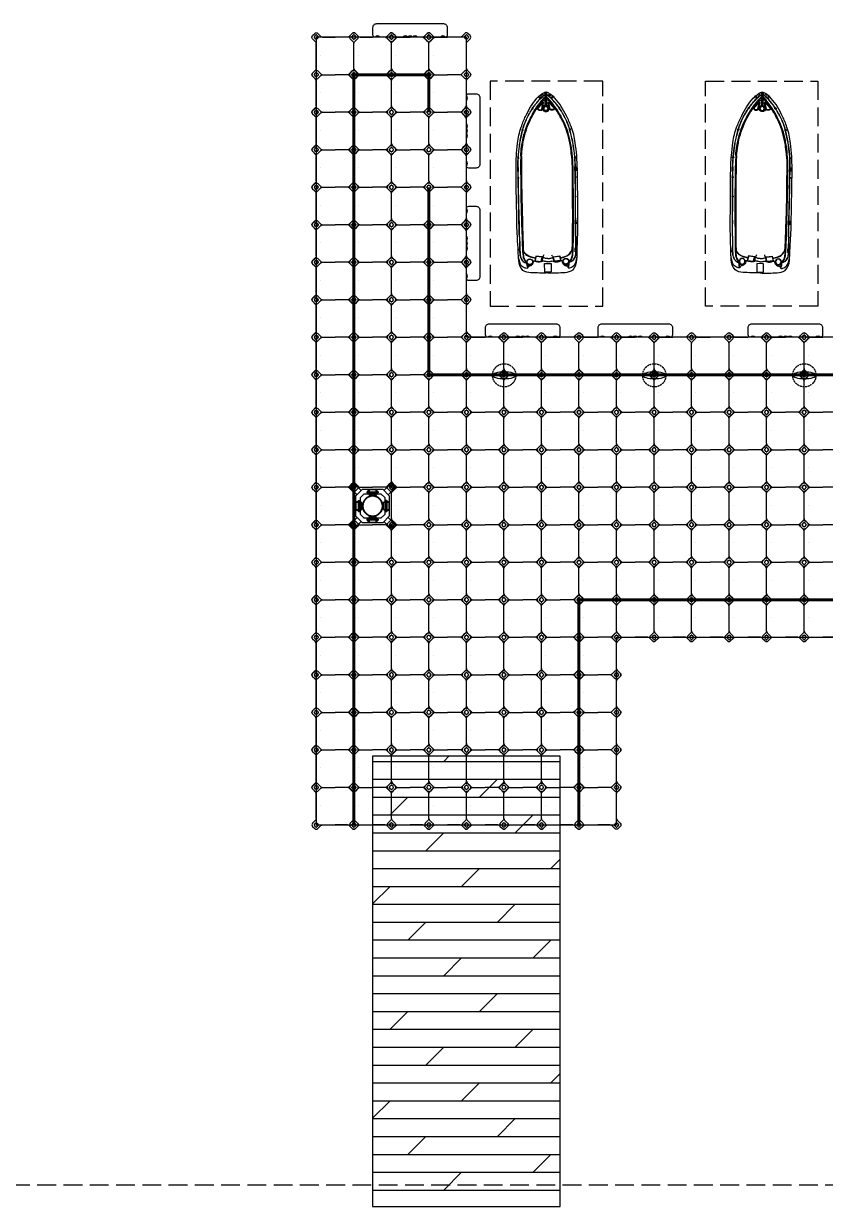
# Model space of a CAD drawing. Extents: x -231680 to 311509, y 18389 to 315840.
# Drawn here: x 266577 to 277259, y 274815 to 290580 of the extents above; entities that cross this region are included whole.
import ezdxf

# ---------------------------------------------------------------- set-up
doc = ezdxf.new("R2010")
doc.units = 0
doc.header["$LTSCALE"] = 1000
doc.linetypes.add('-6_350_HOLE$0$DASH', pattern=[0.35, 0.25, -0.1])
doc.linetypes.add('DASH', pattern=[0.35, 0.25, -0.1])
for name, color, linetype in [('furniture', 6, 'Continuous'), ('W-_ANTICOLLISION防撞措施', 121, 'Continuous'), ('W-MOUNTING固定方式', 5, 'Continuous'), ('栏杆', 6, 'Continuous'), ('系船栓', 132, 'Continuous'), ('蓝色浮筒', 150, 'Continuous')]:
    doc.layers.add(name, color=color, linetype=linetype)
doc.layers.add('系绳栓', color=4, linetype='Continuous', lineweight=5)

# ---------------------------------------------------------------- blocks, each defined once
blk = doc.blocks.new('浮筒')
at = {"layer": '蓝色浮筒'}
blk.add_line((441, 238), (441, 238), dxfattribs=at)
for points in [[(0, 417, 0.198912), (-9, 438), (-49, 479, -0.414214), (-49, 521), (-21, 549, -0.414214), (21, 549), (62, 509, 0.198912), (83, 500), (250, 500)], [(500, 417, -0.198912), (509, 438), (549, 479, 0.414214), (549, 521), (521, 549, 0.414214), (479, 549), (438, 509, -0.198912), (417, 500), (250, 500)], [(0, 83, -0.198912), (-9, 62), (-49, 21, 0.414214), (-49, -21), (-21, -49, 0.414214), (21, -49), (62, -9, -0.198912), (83, 0), (250, 0)], [(500, 83, 0.198912), (509, 62), (549, 21, -0.414214), (549, -21), (521, -49, -0.414214), (479, -49), (438, -9, 0.198912), (417, 0), (250, 0)]]:
    blk.add_lwpolyline(points, format="xyb", dxfattribs=at)
for points in [[(0, 417), (0, 83)], [(500, 417), (500, 83)]]:
    blk.add_lwpolyline(points, dxfattribs=at)
for centre, radius, start, end in [((-25, 500), 5, 84.2608, 275.7392), ((0, 500), 25, 101.4783, 168.5217), ((0, 500), 25, 191.4783, 258.5217), ((0, 525), 5, 354.2608, 185.7392), ((0, 475), 5, 174.2608, 5.7392), ((0, 500), 25, 11.4783, 78.5217), ((0, 500), 25, 281.4783, 348.5217), ((25, 500), 5, 264.2608, 95.7392), ((475, 500), 5, 84.2608, 275.7392), ((500, 500), 25, 101.4783, 168.5217), ((500, 500), 25, 191.4783, 258.5217), ((500, 525), 5, 354.2608, 185.7392), ((500, 475), 5, 174.2608, 5.7392), ((500, 500), 25, 11.4783, 78.5217), ((500, 500), 25, 281.4783, 348.5217), ((525, 500), 5, 264.2608, 95.7392), ((-25, 0), 5, 84.2608, 275.7392), ((0, 0), 25, 101.4783, 168.5217), ((0, 25), 5, 354.2608, 185.7392), ((0, 0), 25, 11.4783, 78.5217), ((25, 0), 5, 264.2608, 95.7392), ((475, 0), 5, 84.2608, 275.7392), ((500, 0), 25, 101.4783, 168.5217), ((500, 25), 5, 354.2608, 185.7392), ((500, 0), 25, 11.4783, 78.5217), ((525, 0), 5, 264.2608, 95.7392), ((0, 0), 25, 191.4783, 258.5217), ((0, -25), 5, 174.2608, 5.7392), ((0, 0), 25, 281.4783, 348.5217), ((500, 0), 25, 191.4783, 258.5217), ((500, -25), 5, 174.2608, 5.7392), ((500, 0), 25, 281.4783, 348.5217)]:
    blk.add_arc(centre, radius, start, end, dxfattribs=at)
blk = doc.blocks.new('*U150')
at = {"layer": '蓝色浮筒', "rotation": 180.0000000383531}
blk.add_blockref('浮筒', (250, 250), dxfattribs=at)
blk = doc.blocks.new('*U152')
at = {"layer": 'W-_ANTICOLLISION防撞措施', "color": 0, "linetype": 'ByBlock', "lineweight": -2, "transparency": 16777216}
for p in [(0, 0), (500, 0), (1000, 0), (1500, 0), (2000, 0), (2500, 0), (3000, 0), (3500, 0), (4000, 0), (4500, 0), (5000, 0), (5500, 0), (6000, 0), (6500, 0), (0, -500), (500, -500), (1000, -500), (1500, -500), (2000, -500), (2500, -500), (3000, -500), (3500, -500), (4000, -500), (4500, -500), (5000, -500), (5500, -500), (6000, -500), (6500, -500), (0, -1000), (500, -1000), (1000, -1000), (1500, -1000), (2000, -1000), (2500, -1000), (3000, -1000), (3500, -1000), (4000, -1000), (4500, -1000), (5000, -1000), (5500, -1000), (6000, -1000), (6500, -1000), (0, -1500), (500, -1500), (1000, -1500), (1500, -1500), (2000, -1500), (2500, -1500), (3000, -1500), (3500, -1500), (4000, -1500), (4500, -1500), (5000, -1500), (5500, -1500), (6000, -1500), (6500, -1500), (0, -2000), (500, -2000), (1000, -2000), (1500, -2000), (2000, -2000), (2500, -2000), (3000, -2000), (3500, -2000), (4000, -2000), (4500, -2000), (5000, -2000), (5500, -2000), (6000, -2000), (6500, -2000), (0, -2500), (500, -2500), (1000, -2500), (1500, -2500), (2000, -2500), (2500, -2500), (3000, -2500), (3500, -2500), (4000, -2500), (4500, -2500), (5000, -2500), (5500, -2500), (6000, -2500), (6500, -2500), (0, -3000), (500, -3000), (1000, -3000), (1500, -3000), (2000, -3000), (2500, -3000), (3000, -3000), (3500, -3000), (4000, -3000), (4500, -3000), (5000, -3000), (5500, -3000), (6000, -3000), (6500, -3000), (0, -3500), (500, -3500), (1000, -3500), (1500, -3500), (2000, -3500), (2500, -3500), (3000, -3500), (3500, -3500), (4000, -3500), (4500, -3500), (5000, -3500), (5500, -3500), (6000, -3500), (6500, -3500)]:
    blk.add_blockref('*U150', p, dxfattribs=at)
blk = doc.blocks.new('*U154')
at = {"layer": '蓝色浮筒', "rotation": 180.0000000383531}
blk.add_blockref('浮筒', (250, 250), dxfattribs=at)
blk = doc.blocks.new('*U155')
at = {"layer": 'W-_ANTICOLLISION防撞措施', "color": 0, "linetype": 'ByBlock', "lineweight": -2, "transparency": 16777216}
for p in [(0, 0), (500, 0), (1000, 0), (1500, 0), (2000, 0), (2500, 0), (3000, 0), (3500, 0), (0, -500), (500, -500), (1000, -500), (1500, -500), (2000, -500), (2500, -500), (3000, -500), (3500, -500), (0, -1000), (500, -1000), (1000, -1000), (1500, -1000), (2000, -1000), (2500, -1000), (3000, -1000), (3500, -1000), (0, -1500), (500, -1500), (1000, -1500), (1500, -1500), (2000, -1500), (2500, -1500), (3000, -1500), (3500, -1500), (0, -2000), (500, -2000), (1000, -2000), (1500, -2000), (2000, -2000), (2500, -2000), (3000, -2000), (3500, -2000)]:
    blk.add_blockref('*U154', p, dxfattribs=at)
blk = doc.blocks.new('*U159')
at = {"layer": '蓝色浮筒', "rotation": 180.0000000383531}
blk.add_blockref('浮筒', (250, 250), dxfattribs=at)
blk = doc.blocks.new('*U161')
at = {"layer": 'W-_ANTICOLLISION防撞措施', "color": 0, "linetype": 'ByBlock', "lineweight": -2, "transparency": 16777216}
for p in [(0, 0), (500, 0), (1000, 0), (1500, 0), (0, -500), (500, -500), (1000, -500), (1500, -500), (0, -1000), (500, -1000), (1000, -1000), (1500, -1000), (0, -1500), (500, -1500), (1000, -1500), (1500, -1500), (0, -2000), (500, -2000), (1000, -2000), (1500, -2000), (0, -2500), (500, -2500), (1000, -2500), (1500, -2500), (0, -3000), (500, -3000), (1000, -3000), (1500, -3000), (0, -3500), (500, -3500), (1000, -3500), (1500, -3500)]:
    blk.add_blockref('*U159', p, dxfattribs=at)
blk = doc.blocks.new('*U108')
at = {"color": 8, "linetype": 'Continuous', "lineweight": 15}
for p, q in [((-1, 2), (-2, 1)), ((0, 1), (0, -1)), ((-1, -2), (-2, -1))]:
    blk.add_line(p, q, dxfattribs=at)
at = {"color": 7, "linetype": 'Continuous', "lineweight": 15}
for p, q in [((16, 1), (0, 1)), ((0, 0), (19, 0)), ((16, 1), (16, 0)), ((19, -1), (19, 0)), ((0, -1), (19, -1))]:
    blk.add_line(p, q, dxfattribs=at)
for centre, radius, start, end in [((-3, 0), 2.9, 41.3178, 318.6822), ((-3, 0), 1.45, 41.3178, 318.6822), ((0, 3), 2.82, 221.3178, 270), ((0, -3), 2.82, 90, 138.6822), ((0, 3), 1.37, 221.3178, 270), ((0, -3), 1.37, 90, 138.6822)]:
    blk.add_arc(centre, radius, start, end, dxfattribs=at)
blk = doc.blocks.new('*U110')
blk.add_lwpolyline([(-12, 0), (-12, 2.5), (12, 2.5), (12, 0)], close=True)
blk = doc.blocks.new('无头销轴_B型_D12X150')
at = {"color": 0}
for p, q in [((-72, 6), (-72, -6)), ((72, 6), (72, -6))]:
    blk.add_line(p, q, dxfattribs=at)
blk.add_lwpolyline([(-75, 4), (-75, -4), (-72, -6), (72, -6), (75, -4), (75, 4), (72, 6), (-72, 6)], close=True, dxfattribs=at)
for centre in [(-70, 0), (70, 0)]:
    blk.add_circle(centre, 1.6, dxfattribs=at)
blk = doc.blocks.new('sdf')
at = {"layer": 'W-MOUNTING固定方式', "color": 0}
for p, q in [((43285, -2497), (43283, -2500)), ((43378, -2500), (43283, -2500)), ((43283, -2574), (43283, -2500)), ((43285, -2497), (43376, -2497)), ((43376, -2497), (43378, -2500)), ((43378, -2500), (43378, -2574)), ((43108, -2622), (43108, -2815)), ((43109, -2673), (43112, -2671)), ((43109, -2764), (43109, -2673)), ((43112, -2671), (43112, -2766)), ((43112, -2671), (43186, -2671)), ((43186, -2766), (43186, -2671)), ((43186, -2671), (43189, -2673)), ((43189, -2673), (43189, -2764)), ((43283, -2574), (43378, -2574)), ((43283, -2574), (43285, -2577)), ((43376, -2577), (43285, -2577)), ((43378, -2574), (43376, -2577)), ((43475, -2671), (43472, -2673)), ((43472, -2764), (43472, -2673)), ((43475, -2671), (43475, -2766)), ((43475, -2671), (43549, -2671)), ((43549, -2766), (43549, -2671)), ((43552, -2674), (43549, -2671)), ((43552, -2674), (43552, -2764)), ((43109, -2764), (43112, -2766)), ((43186, -2766), (43112, -2766)), ((43186, -2766), (43189, -2764)), ((43475, -2766), (43472, -2764)), ((43549, -2766), (43475, -2766)), ((43552, -2764), (43549, -2766)), ((43283, -2863), (43285, -2860)), ((43378, -2863), (43283, -2863)), ((43283, -2937), (43283, -2863)), ((43283, -2937), (43378, -2937)), ((43285, -2940), (43283, -2937)), ((43285, -2860), (43376, -2860)), ((43375, -2940), (43285, -2940)), ((43375, -2940), (43378, -2937)), ((43378, -2863), (43376, -2860)), ((43378, -2863), (43378, -2937))]:
    blk.add_line(p, q, dxfattribs=at)
at = {"layer": 'W-MOUNTING固定方式', "color": 6}
for points in [[(43123, -2568), (43052, -2497, -0.414214), (43052, -2441), (43052, -2441, -0.414214), (43109, -2441), (43179, -2511)], [(43538, -2568), (43609, -2497, 0.414214), (43609, -2441), (43609, -2441, 0.414214), (43552, -2441), (43482, -2511)], [(43123, -2870), (43052, -2941, 0.414214), (43052, -2997), (43052, -2997, 0.414214), (43109, -2997), (43179, -2927)], [(43538, -2870), (43609, -2941, -0.414214), (43609, -2997), (43609, -2997, -0.414214), (43552, -2997), (43482, -2927)]]:
    blk.add_lwpolyline(points, format="xyb", dxfattribs=at)
at = {"layer": 'W-MOUNTING固定方式'}
for points in [[(43194, -2941), (43467, -2941), (43553, -2856), (43553, -2582), (43467, -2496), (43194, -2496), (43108, -2582), (43108, -2856)], [(43219, -2881), (43442, -2881), (43493, -2831), (43493, -2607), (43442, -2556), (43219, -2556), (43168, -2607), (43168, -2831)]]:
    blk.add_lwpolyline(points, close=True, dxfattribs=at)
at = {"layer": 'W-MOUNTING固定方式', "color": 0}
for points in [[(43272, -2496), (43272, -2537), (43272, -2557), (43281, -2557), (43281, -2537), (43281, -2496)], [(43380, -2496), (43380, -2537), (43380, -2557), (43389, -2557), (43389, -2537), (43389, -2496)], [(43108, -2669), (43149, -2669), (43169, -2669), (43169, -2660), (43149, -2660), (43108, -2660)], [(43553, -2660), (43512, -2660), (43492, -2660), (43492, -2669), (43512, -2669), (43553, -2669)], [(43108, -2777), (43149, -2777), (43169, -2777), (43169, -2768), (43149, -2768), (43108, -2768)], [(43553, -2768), (43512, -2768), (43492, -2768), (43492, -2777), (43512, -2777), (43553, -2777)], [(43281, -2941), (43281, -2900), (43281, -2880), (43272, -2880), (43272, -2900), (43272, -2941)], [(43389, -2941), (43389, -2900), (43389, -2880), (43380, -2880), (43380, -2900), (43380, -2941)]]:
    blk.add_lwpolyline(points, dxfattribs=at)
at = {"layer": 'W-MOUNTING固定方式', "color": 5}
for centre in [(43080, -2469), (43580, -2469), (43080, -2969), (43580, -2969)]:
    blk.add_circle(centre, 7, dxfattribs=at)
at = {"layer": 'W-MOUNTING固定方式'}
for radius in [136, 130]:
    blk.add_circle((43330, -2719), radius, dxfattribs=at)
at = {"layer": 'W-MOUNTING固定方式', "color": 0, "xscale": -1}
for name, p, rotation in [('*U108', (43143, -2649), 180), ('*U110', (43389, -2537), 270.0000000000001), ('*U108', (43400, -2531), 90.00000000000007), ('*U110', (43512, -2777), 180), ('*U108', (43261, -2906), 270), ('*U110', (43272, -2900), 90)]:
    blk.add_blockref(name, p, dxfattribs=dict(at, rotation=rotation))
for name, p in [('*U110', (43149, -2660)), ('*U108', (43518, -2788))]:
    blk.add_blockref(name, p, dxfattribs=at)
at = {"layer": 'W-MOUNTING固定方式', "color": 0}
for name, p, rotation in [('无头销轴_B型_D12X150', (43149, -2719), 90), ('*U108', (43261, -2531), 270.0000000000001), ('*U110', (43272, -2537), 90.00000000000004), ('*U108', (43518, -2649), 180), ('无头销轴_B型_D12X150', (43512, -2719), 270), ('*U110', (43149, -2777), 180), ('无头销轴_B型_D12X150', (43330, -2900), 180), ('*U110', (43389, -2900), 270), ('*U108', (43400, -2906), 90.00000000000001)]:
    blk.add_blockref(name, p, dxfattribs=dict(at, rotation=rotation))
for name, p in [('无头销轴_B型_D12X150', (43330, -2537)), ('*U110', (43512, -2660)), ('*U108', (43143, -2788))]:
    blk.add_blockref(name, p, dxfattribs=at)
blk = doc.blocks.new('A$C8620f102')
for p, q in [((1.268, 1.921), (1.262, 1.909)), ((3.833, 1.921), (3.84, 1.909))]:
    blk.add_line(p, q)
for points in [[(2.551, 1.341, -0.01736), (1.42, 1.368, -0.12634), (0.887, 1.52, -0.172899), (0.62, 2.207, -0.013884), (0.596, 2.82, -0.008973), (0.555, 3.695, -0.01509), (0.528, 4.697, 0.002245), (0.518, 6.241, -0.003342), (0.514, 7.955, -0.016984), (0.549, 9.103, -0.024546), (0.644, 9.964, -0.067942), (0.894, 11.047, -0.033948), (1.197, 11.753, -0.022001), (1.533, 12.382, -0.042872), (1.956, 12.94, -0.059514), (2.26, 13.208, -0.046364), (2.433, 13.309, -0.104882), (2.551, 13.341, -0.104882)], [(0.682, 3.757, 0.006425), (0.669, 4.701, 0.002217), (0.659, 6.243, -0.003368), (0.649, 7.97, -0.024633), (0.668, 9.058, -0.015037), (0.757, 9.773, -0.025439), (0.825, 10.169, -0.013843), (1.017, 10.982, -0.040266), (1.317, 11.705, -0.016729), (1.689, 12.335, -0.029739), (2.166, 12.908, 0.01525), (2.423, 13.147, -0.132389), (2.478, 13.181, -0.028442), (2.502, 13.188, -0.028442)], [(0.695, 3.757, 0.006424), (0.683, 4.702, 0.002217), (0.672, 6.243, -0.003368), (0.662, 7.97, -0.024633), (0.682, 9.057, -0.015038), (0.77, 9.771, -0.025461), (0.838, 10.166, -0.013839), (1.03, 10.978, -0.040238), (1.329, 11.698, -0.016715), (1.701, 12.327, -0.029693), (2.176, 12.898, 0.015234), (2.433, 13.137, -0.134036), (2.482, 13.168, -0.024879), (2.502, 13.174, -0.024879)], [(0.842, 9.12, -0.031596), (0.907, 9.752, -0.004928), (0.985, 10.169, -0.02844), (1.18, 10.88, -0.042875), (1.475, 11.56, -0.035347), (1.839, 12.205, -0.024093), (2.247, 12.759, -0.079837), (2.502, 13.025)], [(0.855, 9.119, -0.031592), (0.92, 9.75, -0.004926), (0.999, 10.166, -0.028436), (1.193, 10.875, -0.042895), (1.487, 11.554, -0.035363), (1.851, 12.197, -0.024111), (2.258, 12.751, -0.077658), (2.502, 13.008, -0.077658)], [(0.869, 9.119, -0.031588), (0.934, 9.748, -0.004924), (1.012, 10.163, -0.028433), (1.207, 10.871, -0.042917), (1.499, 11.548, -0.035379), (1.862, 12.19, -0.02413), (2.269, 12.742, -0.075408), (2.502, 12.99, -0.075408)], [(0.897, 9.118, -0.031581), (0.961, 9.743, -0.00492), (1.039, 10.157, -0.028426), (1.233, 10.862, -0.042959), (1.524, 11.536, -0.035411), (1.885, 12.175, -0.028829), (2.227, 12.638, -0.092336), (2.502, 12.86, -0.080328)], [(2.093, 12.151), (2.204, 12.143, 0.382221), (2.306, 12.207), (2.389, 12.629, 0.786544), (2.329, 12.677), (2.011, 12.339, 0.616464), (2.093, 12.151, 3.844907)], [(2.551, 1.341, 0.01736), (3.681, 1.368, 0.12634), (4.214, 1.52, 0.172899), (4.481, 2.207, 0.013884), (4.505, 2.82, 0.008973), (4.546, 3.695, 0.01509), (4.573, 4.697, -0.002245), (4.583, 6.241, 0.003342), (4.587, 7.955, 0.016984), (4.552, 9.103, 0.024546), (4.457, 9.964, 0.067942), (4.207, 11.047, 0.033948), (3.904, 11.753, 0.022001), (3.568, 12.382, 0.042872), (3.145, 12.94, 0.059514), (2.841, 13.208, 0.046364), (2.668, 13.309, 0.104882), (2.551, 13.341, 0.104882)], [(4.42, 3.757, -0.006425), (4.432, 4.701, -0.002217), (4.442, 6.243, 0.003368), (4.453, 7.97, 0.024633), (4.433, 9.058, 0.015037), (4.344, 9.773, 0.025439), (4.276, 10.169, 0.013843), (4.084, 10.982, 0.040266), (3.784, 11.705, 0.016729), (3.412, 12.335, 0.029739), (2.935, 12.908, -0.01525), (2.678, 13.147, 0.132389), (2.623, 13.181, 0.028442), (2.599, 13.188, 0.028442)], [(4.406, 3.757, -0.006424), (4.418, 4.702, -0.002217), (4.429, 6.243, 0.003368), (4.439, 7.97, 0.024633), (4.419, 9.057, 0.015038), (4.331, 9.771, 0.025461), (4.263, 10.166, 0.013839), (4.071, 10.978, 0.040238), (3.772, 11.698, 0.016715), (3.4, 12.327, 0.029693), (2.925, 12.898, -0.015234), (2.668, 13.137, 0.134036), (2.619, 13.168, 0.024879), (2.599, 13.174, 0.024879)], [(4.259, 9.12, 0.031596), (4.194, 9.752, 0.004928), (4.116, 10.169, 0.02844), (3.921, 10.88, 0.042875), (3.626, 11.56, 0.035347), (3.262, 12.205, 0.024093), (2.854, 12.759, 0.079837), (2.599, 13.025)], [(4.246, 9.119, 0.031592), (4.181, 9.75, 0.004926), (4.103, 10.166, 0.028436), (3.908, 10.875, 0.042895), (3.614, 11.554, 0.035363), (3.25, 12.197, 0.024111), (2.843, 12.751, 0.077658), (2.599, 13.008, 0.077658)], [(4.232, 9.119, 0.031588), (4.167, 9.748, 0.004924), (4.089, 10.163, 0.028433), (3.895, 10.871, 0.042917), (3.602, 11.548, 0.035379), (3.239, 12.19, 0.02413), (2.832, 12.742, 0.075408), (2.599, 12.99, 0.075408)], [(4.204, 9.118, 0.031581), (4.14, 9.743, 0.00492), (4.062, 10.157, 0.028426), (3.868, 10.862, 0.042959), (3.577, 11.536, 0.035411), (3.216, 12.175, 0.028829), (2.874, 12.638, 0.092336), (2.599, 12.86, 0.080328)], [(3.008, 12.151), (2.897, 12.143, -0.382221), (2.795, 12.207), (2.712, 12.629, -0.786544), (2.772, 12.677), (3.09, 12.339, -0.616464), (3.008, 12.151, -3.844907)], [(0.842, 9.12), (0.822, 8.712), (0.812, 8.241), (0.817, 7.472), (0.817, 6.417), (0.837, 4.724, -0.002601), (0.857, 3.805, 0.004411), (0.873, 3.024, 0.013009), (0.91, 2.487, 0.113396), (1.012, 2.2, 0.146005), (1.152, 2.079, 1.595219)], [(0.855, 9.119), (0.836, 8.712), (0.826, 8.241), (0.831, 7.472), (0.831, 6.417), (0.851, 4.724, -0.002601), (0.871, 3.805, 0.004411), (0.887, 3.024, 0.013003), (0.923, 2.488, 0.113337), (1.023, 2.207, 0.144821), (1.155, 2.093, 0.138987)], [(0.869, 9.119), (0.85, 8.711), (0.84, 8.24), (0.845, 7.472), (0.845, 6.417), (0.864, 4.725, -0.002601), (0.885, 3.806, 0.00441), (0.901, 3.025, 0.012997), (0.937, 2.49, 0.113276), (1.035, 2.215, 0.142458), (1.159, 2.106, 0.142458)], [(0.897, 9.117), (0.877, 8.711), (0.868, 8.24), (0.873, 7.472), (0.873, 6.417), (0.892, 4.725, -0.002601), (0.912, 3.806, 0.00441), (0.929, 3.026, 0.002867), (0.934, 2.908, 0.002867)], [(4.232, 9.119), (4.251, 8.711), (4.261, 8.24), (4.256, 7.472), (4.256, 6.417), (4.237, 4.725, 0.002601), (4.217, 3.806, -0.00441), (4.2, 3.025, -0.012997), (4.164, 2.49, -0.113276), (4.066, 2.215, -0.142458), (3.942, 2.106, -0.142458)], [(4.246, 9.119), (4.265, 8.712), (4.275, 8.241), (4.27, 7.472), (4.27, 6.417), (4.25, 4.724, 0.002601), (4.23, 3.805, -0.004411), (4.214, 3.024, -0.013003), (4.178, 2.488, -0.113337), (4.078, 2.207, -0.144821), (3.946, 2.093, -0.138987)], [(4.259, 9.12), (4.279, 8.712), (4.289, 8.241), (4.284, 7.472), (4.284, 6.417), (4.264, 4.724, 0.002601), (4.244, 3.805, -0.004411), (4.228, 3.024, -0.013009), (4.191, 2.487, -0.113396), (4.089, 2.2, -0.146005), (3.949, 2.079, -1.595219)], [(4.204, 9.117), (4.224, 8.711), (4.233, 8.24), (4.228, 7.472), (4.228, 6.417), (4.209, 4.725, 0.002601), (4.189, 3.806, -0.00441), (4.172, 3.026, -0.002867), (4.167, 2.908, -0.002867)], [(0.682, 3.757, -0.002942), (0.692, 3.07, 0.002013), (0.701, 2.633, 0.130442), (0.778, 2.321, 0.261246), (1.143, 2.01, 0.209197)], [(0.695, 3.757, -0.002941), (0.705, 3.07, 0.002014), (0.715, 2.633, 0.130992), (0.791, 2.327, 0.261832), (1.146, 2.024, 0.261832)], [(1.73, 2.337, -0.043334), (1.415, 2.417, -0.18333), (0.998, 2.737, -0.123985), (0.911, 3.114, 0.015377), (0.892, 3.387)], [(3.371, 2.337, 0.043334), (3.687, 2.417, 0.18333), (4.103, 2.737, 0.123985), (4.19, 3.114, -0.015377), (4.209, 3.387)], [(4.406, 3.757, 0.002941), (4.396, 3.07, -0.002014), (4.386, 2.633, -0.130992), (4.31, 2.327, -0.261832), (3.955, 2.024, -0.261832)], [(4.42, 3.757, 0.002942), (4.41, 3.07, -0.002013), (4.4, 2.633, -0.130442), (4.323, 2.321, -0.261246), (3.958, 2.01, -0.209197)], [(1.205, 1.672, -0.164393), (0.99, 1.699, -0.188684), (0.742, 1.936, -0.10758), (0.602, 2.549)], [(1.727, 2.323, -0.043195), (1.41, 2.404, -0.183415), (0.986, 2.73, -0.094511), (0.901, 3.02)], [(3.374, 2.323, 0.043195), (3.691, 2.404, 0.183415), (4.115, 2.73, 0.094511), (4.2, 3.02)], [(3.896, 1.672, 0.164393), (4.111, 1.699, 0.188684), (4.359, 1.936, 0.10758), (4.499, 2.549)]]:
    blk.add_lwpolyline(points, format="xyb")
for points in [[(2.095, 12.185), (2.208, 12.177, 0.383069), (2.273, 12.216), (2.356, 12.642, 0.853636), (2.351, 12.65), (2.037, 12.316, 0.613527)], [(3.006, 12.185), (2.893, 12.177, -0.383069), (2.828, 12.216), (2.745, 12.642, -0.853636), (2.75, 12.65), (3.064, 12.316, -0.613527)]]:
    blk.add_lwpolyline(points, format="xyb", close=True)
for points in [[(2.502, 12.456), (2.502, 13.3)], [(2.502, 13.3), (2.502, 12.45)], [(2.599, 13.3), (2.599, 12.45)], [(2.599, 12.456), (2.599, 13.3)], [(0.643, 8.368), (0.619, 8.368), (0.619, 8.105), (0.645, 8.105)], [(0.659, 8.105), (0.677, 8.105), (0.677, 8.368), (0.657, 8.368)], [(4.442, 8.105), (4.424, 8.105), (4.424, 8.368), (4.444, 8.368)], [(4.458, 8.368), (4.482, 8.368), (4.482, 8.105), (4.456, 8.105)], [(0.669, 4.823), (0.651, 4.823), (0.651, 4.571), (0.672, 4.571)], [(0.686, 4.571), (0.7, 4.571), (0.7, 4.823), (0.682, 4.823)], [(4.415, 4.571), (4.401, 4.571), (4.401, 4.823), (4.419, 4.823)], [(4.432, 4.823), (4.45, 4.823), (4.45, 4.571), (4.429, 4.571)], [(0.693, 2.976), (0.668, 2.976), (0.668, 2.721), (0.699, 2.721)], [(0.712, 2.721), (0.722, 2.721), (0.722, 2.976), (0.707, 2.976)], [(4.389, 2.721), (4.379, 2.721), (4.379, 2.976), (4.394, 2.976)], [(4.408, 2.976), (4.433, 2.976), (4.433, 2.721), (4.402, 2.721)]]:
    blk.add_lwpolyline(points)
for points in [[(2.125, 2.097), (2.184, 2.415), (1.757, 2.461), (1.687, 2.14)], [(2.113, 2.112), (2.168, 2.403), (1.768, 2.446), (1.703, 2.153)], [(2.976, 2.097), (2.917, 2.415), (3.344, 2.461), (3.414, 2.14)], [(2.988, 2.112), (2.933, 2.403), (3.333, 2.446), (3.398, 2.153)], [(2.333, 1.403), (2.333, 1.961), (2.768, 1.961), (2.768, 1.403)]]:
    blk.add_lwpolyline(points, close=True)
for centre, radius in [((2.154, 12.993), 0.0564), ((2.313, 13.148), 0.0628), ((2.788, 13.148), 0.0628), ((2.947, 12.993), 0.0564), ((2.537, 12.256), 0.139), ((2.564, 12.256), 0.139), ((1.354, 2.097), 0.196), ((1.354, 2.097), 0.182), ((3.747, 2.097), 0.196), ((3.747, 2.097), 0.182)]:
    blk.add_circle(centre, radius)
for centre, radius, start, end in [((2.551, 13.234), 0.0821, 53.90736, 126.09264), ((2.551, 13.234), 0.0821, 53.90736, 126.09264), ((1.663, 12.276), 0.0427, 70.23043, 225.37248), ((1.663, 12.276), 0.0427, 244.01024, 51.59266), ((2.537, 12.256), 0.204, 99.88397, 72.33353), ((2.564, 12.256), 0.204, 107.66647, 80.11603), ((3.438, 12.276), 0.0427, 128.40734, 295.98976), ((3.438, 12.276), 0.0427, 314.62752, 109.76957), ((0.986, 10.846), 0.0427, 81.61585, 249.71152), ((0.986, 10.846), 0.0427, 268.34658, 62.98079), ((4.115, 10.846), 0.0427, 117.01921, 271.65342), ((4.115, 10.846), 0.0427, 290.28848, 98.38415), ((0.667, 8.989), 0.0427, 91.31956, 261.72615), ((0.667, 8.989), 0.0427, 280.38504, 72.66067), ((4.434, 8.989), 0.0427, 107.33933, 259.61496), ((4.434, 8.989), 0.0427, 278.27385, 88.68044), ((0.652, 7.675), 0.0427, 95.0301, 265.12922), ((0.652, 7.675), 0.0427, 283.78939, 76.36993), ((4.449, 7.675), 0.0427, 103.63007, 256.21061), ((4.449, 7.675), 0.0427, 274.87078, 84.9699), ((4.439, 6.391), 0.0427, 101.222, 257.47113), ((4.439, 6.391), 0.0427, 276.09534, 82.5978), ((1.773, 1.953), 0.633, 165.99567, 206.33128), ((1.816, 1.84), 0.633, 172.12538, 195.35791), ((1.354, 2.097), 0.238, 225.77259, 10.67419), ((1.354, 2.097), 0.21, 243.7243, 10.67419), ((3.747, 2.097), 0.238, 169.32581, 314.22741), ((3.747, 2.097), 0.21, 169.32581, 296.2757), ((3.328, 1.953), 0.633, 333.66872, 14.00433), ((3.285, 1.84), 0.633, 344.64209, 7.87462)]:
    blk.add_arc(centre, radius, start, end)
for points in [[(2.285, 2.551), (2.245, 2.458), (2.204, 2.333), (2.16, 2.098)], [(2.792, 2.551), (2.856, 2.458), (2.897, 2.333), (2.941, 2.098)], [(1.532, 1.939), (1.472, 1.874), (1.333, 1.805), (1.252, 1.781), (1.213, 1.726), (1.205, 1.672)], [(2.551, 2.09), (2.435, 2.096), (2.358, 2.113), (2.259, 2.137), (2.176, 2.105), (1.995, 2.067), (1.801, 2.095), (1.703, 2.137), (1.639, 2.146), (1.547, 2.133)], [(2.551, 2.09), (2.666, 2.096), (2.743, 2.113), (2.842, 2.137), (2.925, 2.105), (3.106, 2.067), (3.3, 2.095), (3.399, 2.137), (3.462, 2.146), (3.554, 2.133)], [(3.569, 1.939), (3.629, 1.874), (3.768, 1.805), (3.849, 1.781), (3.888, 1.726), (3.896, 1.672)]]:
    blk.add_spline(points, degree=3)
for points in [[(2.551, 2.297), (2.512, 2.298), (2.446, 2.299), (2.351, 2.319), (2.271, 2.356), (2.221, 2.334), (2.203, 2.325)], [(2.551, 2.297), (2.589, 2.298), (2.655, 2.299), (2.75, 2.319), (2.83, 2.356), (2.88, 2.334), (2.898, 2.325)]]:
    blk.add_open_spline(points, degree=3, knots=[0, 0, 0, 0, 0.00840925, 0.01405459, 0.02148076, 0.02583256, 0.02583256, 0.02583256, 0.02583256])
blk = doc.blocks.new('*U201')
at = {"linetype": '-6_350_HOLE$0$DASH'}
for points in [[(-2184, -1500), (-684, -1500), (-684, 1500), (-2184, 1500)], [(2184, -1500), (684, -1500), (684, 1500), (2184, 1500)]]:
    blk.add_lwpolyline(points, close=True, dxfattribs=at)
at = {"layer": 'furniture', "xscale": 200.8481524283906, "yscale": 200.8481524283906, "zscale": 200.8481524283906, "rotation": 0.714451008554095}
blk.add_blockref('A$C8620f102', (-1922, -1332), dxfattribs=at)
blk = doc.blocks.new('*U203')
at = {"layer": '栏杆', "color": 0, "linetype": 'ByBlock', "lineweight": -2, "transparency": 16777216}
blk.add_blockref('*U201', (0, 0), dxfattribs=at)
blk = doc.blocks.new('*U204')
at = {"layer": 'furniture', "xscale": -200.8481524283906, "yscale": 200.8481524283906, "zscale": 200.8481524283906, "rotation": 359.2855489914459}
blk.add_blockref('A$C8620f102', (494, -1481), dxfattribs=at)
blk = doc.blocks.new('*U205')
at = {"layer": '栏杆', "color": 0, "linetype": 'ByBlock', "lineweight": -2, "transparency": 16777216}
for p in [(0, 0), (7000, 0), (14000, 0), (21000, 0), (28000, 0)]:
    blk.add_blockref('*U204', p, dxfattribs=at)
blk = doc.blocks.new('qawddasd')
at = {"layer": '系船栓', "color": 1, "linetype": 'DASH', "ltscale": 0.1}
for radius in [155, 43.7]:
    blk.add_circle((23198, -7350), radius, dxfattribs=at)
at = {"layer": '系船栓', "color": 1}
blk.add_ellipse((23198, -7350), major_axis=(155, 0), ratio=0.314118, dxfattribs=at)
blk = doc.blocks.new('fzt')
at = {"layer": 'W-_ANTICOLLISION防撞措施', "color": 116, "true_color": 0x136734}
blk.add_line((-129, -218), (-98, -187), dxfattribs=at)
for points in [[(-80, -27, -0.389807), (-50, 0), (50, 0, -0.414214), (100, -50), (100, -940, -0.414214), (50, -990), (-50, -990, -0.391617), (-80, -962, -0.391617)], [(-129, -718, 0.414214), (-129, -772), (-98, -803)]]:
    blk.add_lwpolyline(points, format="xyb", dxfattribs=at)
for points in [[(-80, -214), (-80, -92)], [(-98, -303), (-129, -272), (-107, -294)], [(-80, -398), (-80, -276)], [(-80, -714), (-80, -592)], [(-98, -687), (-129, -718), (-107, -696)], [(-80, -898), (-80, -776)]]:
    blk.add_lwpolyline(points, dxfattribs=at)
for centre, radius, start, end in [((-105, -60), 41, 307.5461, 52.4539), ((-102, -245), 38, 135, 225), ((-104, -245), 7, 90, 270), ((-80, -245), 25, 106.2602, 163.7398), ((-80, -245), 25, 196.2602, 253.7398), ((-154, -129), 80.9, 314.3844, 336.4057), ((-154, -361), 80.9, 23.5943, 45.6156), ((-80, -221), 7, 0, 180), ((-80, -269), 7, 180, 0), ((-80, -245), 25, 16.2602, 73.7398), ((-80, -245), 25, 286.2602, 343.7398), ((-56, -245), 7, 270, 90), ((-105, -430), 41, 307.5461, 52.4539), ((-105, -495), 41, 307.5461, 52.4539), ((-105, -560), 40.8, 307.4056, 52.5944), ((-104, -745), 7, 90, 270), ((-80, -745), 25, 106.2602, 163.7398), ((-80, -745), 25, 196.2602, 253.7398), ((-154, -629), 80.9, 314.3844, 336.4057), ((-80, -721), 7, 0, 180), ((-80, -769), 7, 180, 0), ((-80, -745), 25, 16.2602, 73.7398), ((-80, -745), 25, 286.2602, 343.7398), ((-56, -745), 7, 270, 90), ((-154, -861), 80.9, 23.5943, 45.6156), ((-105, -930), 40.8, 307.4056, 52.5944)]:
    blk.add_arc(centre, radius, start, end, dxfattribs=at)

msp = doc.modelspace()

# ---------------------------------------------------------------- hatches: boundary and pattern name
at = {"layer": '栏杆', "true_color": 0xcd6928, "transparency": 33554687}
h = msp.add_hatch(dxfattribs=at)
h.set_pattern_fill('DOLMIT', color=32, scale=300)
h.set_pattern_definition([(0, (0, 0), (0, 238.12262), []), (45, (0, 0), (-476.2449, 476.2449), [336.7564, -673.512])])
h.paths.add_polyline_path([(271226.8, 274815.3), (273726.8, 274815.3), (273726.8, 280815.3), (271226.8, 280815.3)])

# ---------------------------------------------------------------- linework, layer by layer
msp.add_lwpolyline([(298476.8, 286400.2), (293476.8, 286400.2), (293476.8, 290400.2), (291476.8, 290400.2), (291476.8, 286400.2), (286476.8, 286400.2), (286476.8, 290400.2), (284476.8, 290400.2), (284476.8, 286400.2), (279476.8, 286400.2), (279476.8, 290400.2), (277476.8, 290400.2), (277476.8, 286400.2), (272476.8, 286400.2), (272476.8, 290400.2), (270476.8, 290400.2), (270476.8, 279900.2), (274476.8, 279900.2), (274476.8, 282400.2), (303476.8, 282400.2)])
msp.add_lwpolyline([(271226.8, 274815.3), (273726.8, 274815.3), (273726.8, 280815.3), (271226.8, 280815.3)], close=True)
at = {"layer": '栏杆', "const_width": 40}
for points in [[(270976.8, 289400.2), (270976.8, 289900.2), (271976.8, 289900.2), (271976.8, 289400.2)], [(270976.8, 279900.2), (270976.8, 289405.2)], [(271976.8, 288400.2), (271976.8, 285900.2), (277976.8, 285900.2), (277976.8, 288400.2)], [(273976.8, 279900.2), (273976.8, 282900.2), (303976.8, 282900.2), (303976.8, 279900.2)]]:
    msp.add_lwpolyline(points, dxfattribs=at)
at = {"layer": '栏杆', "linetype": '-6_350_HOLE$0$DASH'}
msp.add_lwpolyline([(265359.1, 275099.8), (311508.7, 275099.8)], dxfattribs=at)

# ---------------------------------------------------------------- block references
at = {"xscale": -1}
msp.add_blockref('sdf', (314557.2, 286869.1), dxfattribs=at)
at = {"layer": 'W-_ANTICOLLISION防撞措施'}
for p, rotation in [((271231.8, 290480.2), 89.99999996164695), ((272556.8, 289645.2), 359.9999999616469), ((272556.8, 288145.2), 359.9999999616469), ((272731.8, 286480.2), 89.99999996164695), ((274231.8, 286480.2), 89.99999996164695), ((276231.8, 286480.2), 89.99999996164695)]:
    msp.add_blockref('fzt', p, dxfattribs=dict(at, rotation=rotation))
for name, p in [('*U161', (270726.8, 290150.2)), ('*U152', (270726.8, 286150.2)), ('*U155', (270726.8, 282150.2))]:
    msp.add_blockref(name, p, dxfattribs=at)
at = {"layer": '栏杆'}
for name, p in [('*U203', (274976.8, 288313.3)), ('*U205', (276405, 288462))]:
    msp.add_blockref(name, p, dxfattribs=at)
at = {"layer": '系绳栓'}
for p in [(249782.2, 293242.7), (251782.2, 293242.7), (253782.2, 293242.7)]:
    msp.add_blockref('qawddasd', p, dxfattribs=at)

doc.saveas('drawing.dxf')
